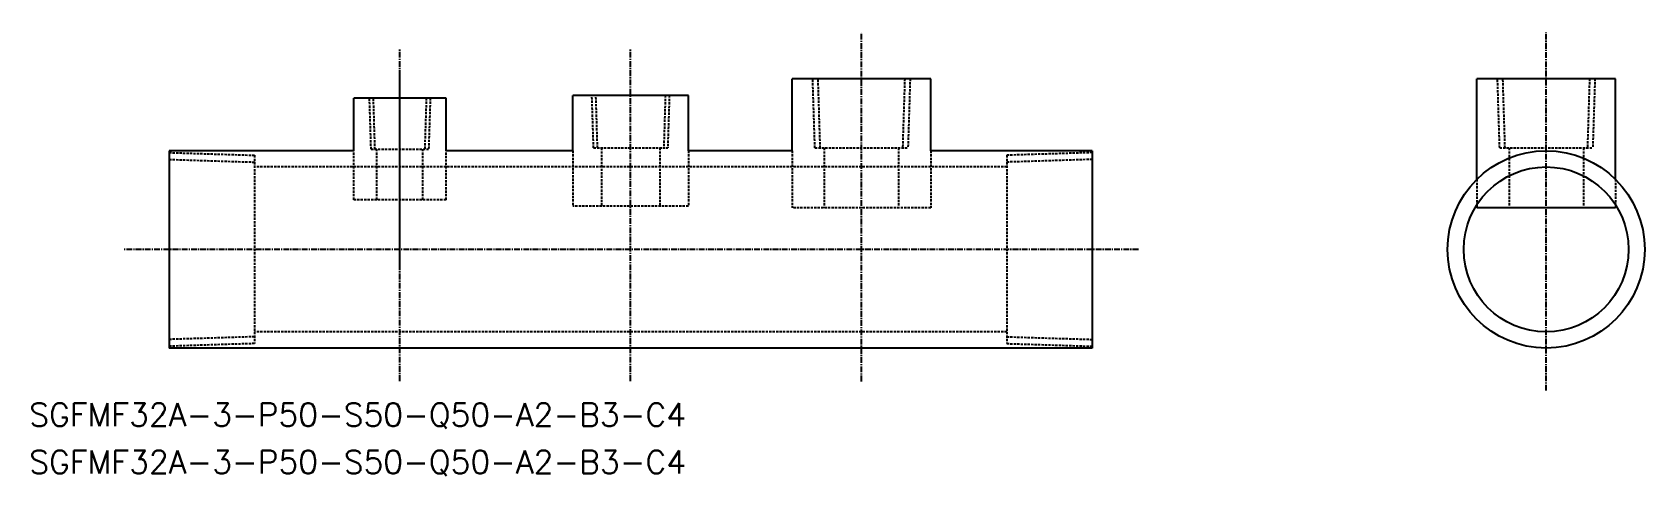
# Model space of a CAD drawing. Extents: x 341 to 691, y 637 to 733.
import ezdxf

# ---------------------------------------------------------------- set-up
doc = ezdxf.new("R2010")
doc.units = 0
doc.linetypes.add('CENTER', pattern=[2, 1.25, -0.25, 0.25, -0.25])
doc.linetypes.add('DASHED', pattern=[0.75, 0.5, -0.25])
doc.layers.get('0').update_dxf_attribs({"linetype": 'CONTINUOUS'})
doc.layers.add('CENTER', color=1, linetype='CENTER')
doc.styles.get("Standard").update_dxf_attribs({"font": 'txt.shx', "bigfont": '@extfont2.shx'})

msp = doc.modelspace()

# ---------------------------------------------------------------- linework, layer by layer
for p, q in [((505.99, 707.58), (505.99, 723.18)), ((535.99, 723.18), (505.99, 723.18)), ((535.99, 707.58), (535.99, 723.18)), ((654.35, 701.41), (654.35, 723.18)), ((684.35, 723.18), (654.35, 723.18)), ((684.35, 701.41), (684.35, 723.18)), ((483.49, 719.58), (458.49, 719.58)), ((458.49, 707.58), (458.49, 719.58)), ((483.49, 707.58), (483.49, 719.58))]:
    msp.add_line(p, q)
at = {"color": 3, "linetype": 'DASHED'}
for p, q in [((510.91, 708.21), (510.44, 723.18)), ((512.07, 708.21), (511.6, 723.18)), ((530.37, 723.18), (529.9, 708.21)), ((531.53, 723.18), (531.07, 708.21)), ((659.27, 708.21), (658.81, 723.18)), ((660.44, 708.21), (659.97, 723.18)), ((678.74, 723.18), (678.27, 708.21)), ((679.9, 723.18), (679.43, 708.21)), ((414.75, 707.91), (414.41, 718.98)), ((415.61, 707.91), (415.26, 718.98)), ((426.71, 718.98), (426.36, 707.91)), ((427.56, 718.98), (427.22, 707.91)), ((462.96, 708.21), (462.6, 719.58)), ((463.81, 708.21), (463.46, 719.58)), ((478.51, 719.58), (478.16, 708.21)), ((479.37, 719.58), (479.01, 708.21)), ((370.99, 707.19), (389.49, 706.61)), ((389.49, 706.61), (389.49, 665.85)), ((410.99, 696.98), (410.99, 707.58)), ((414.75, 707.91), (427.22, 707.91)), ((415.99, 696.98), (415.99, 707.91)), ((425.99, 696.98), (425.99, 707.91)), ((430.99, 696.98), (430.99, 707.58)), ((458.49, 707.58), (458.49, 695.58)), ((462.96, 708.21), (479.01, 708.21)), ((464.64, 708.21), (464.64, 695.58)), ((477.34, 708.21), (477.34, 695.58)), ((483.49, 707.58), (483.49, 695.58)), ((505.99, 707.58), (505.99, 695.23)), ((510.91, 708.21), (531.07, 708.21)), ((512.94, 708.21), (512.94, 695.23)), ((529.04, 708.21), (529.04, 695.23)), ((535.99, 707.58), (535.99, 695.23)), ((570.99, 707.19), (552.49, 706.61)), ((552.49, 706.61), (552.49, 665.85)), ((659.27, 708.21), (679.43, 708.21)), ((661.3, 708.21), (661.3, 695.23)), ((677.4, 708.21), (677.4, 695.23)), ((370.99, 705.71), (389.49, 705.13)), ((552.49, 704.08), (389.49, 704.08)), ((570.99, 705.71), (552.49, 705.13)), ((654.35, 701.41), (654.35, 695.91)), ((684.35, 701.41), (684.35, 695.91)), ((430.99, 696.98), (410.99, 696.98)), ((483.49, 695.58), (458.49, 695.58)), ((535.99, 695.23), (505.99, 695.23)), ((389.49, 667.33), (370.99, 666.75)), ((552.49, 668.38), (389.49, 668.38)), ((552.49, 667.33), (570.99, 666.75)), ((389.49, 665.85), (370.99, 665.28)), ((552.49, 665.85), (570.99, 665.28))]:
    msp.add_line(p, q, dxfattribs=at)
at = {"color": 7, "linetype": 'CONTINUOUS'}
for p, q in [((410.99, 707.58), (410.99, 718.98)), ((430.99, 718.98), (410.99, 718.98)), ((430.99, 707.58), (430.99, 718.98)), ((370.99, 707.58), (370.99, 664.88)), ((410.99, 707.58), (370.99, 707.58)), ((458.49, 707.58), (430.99, 707.58)), ((505.99, 707.58), (483.49, 707.58)), ((570.99, 707.58), (535.99, 707.58)), ((570.99, 707.58), (570.99, 664.88)), ((654.35, 695.91), (654.35, 695.23)), ((684.35, 695.91), (684.35, 695.23)), ((684.35, 695.23), (654.35, 695.23)), ((570.99, 664.88), (370.99, 664.88))]:
    msp.add_line(p, q, dxfattribs=at)
for radius in [21.35, 17.85]:
    msp.add_circle((669.35, 686.23), radius, dxfattribs=at)
at = {"layer": 'CENTER', "linetype": 'CENTER'}
for p, q in [((520.99, 657.66), (520.99, 733.18)), ((669.35, 655.68), (669.35, 733.23)), ((420.99, 657.75), (420.99, 729.63)), ((470.99, 657.75), (470.99, 729.63)), ((420.99, 682.73), (420.99, 723.73)), ((580.99, 686.23), (360.99, 686.23))]:
    msp.add_line(p, q, dxfattribs=at)

# ---------------------------------------------------------------- texts
at = {"color": 7, "linetype": 'CONTINUOUS'}
for p in [(340.69, 647.95), (340.69, 637.73)]:
    msp.add_text('SGFMF32A-3-P50-S50-Q50-A2-B3-C4', height=5, dxfattribs=at).set_placement(p)

doc.saveas('drawing.dxf')
